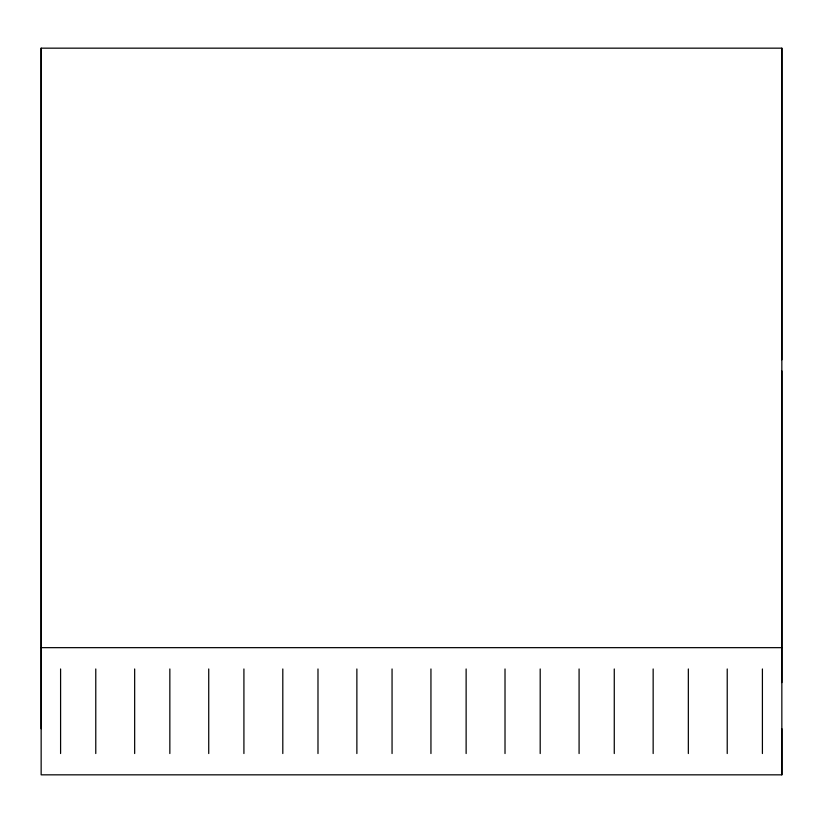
<?xml version="1.0" encoding="UTF-8"?>
<svg xmlns="http://www.w3.org/2000/svg" width="823" height="823" viewBox="0 0 823 823"><rect width="100%" height="100%" fill="white"/><g stroke="black" fill="none" stroke-linecap="round" stroke-linejoin="round"><path stroke-width="1.23" d="M41.15 728.725L41.15 48.166L781.85 48.166L781.85 774.834L41.15 774.834L41.15 48.166M781.85 774.834L781.85 728.725M781.85 682.606L781.85 370.967M781.85 359.795L781.85 48.166M41.15 647.66L781.85 647.66M762.407 668.965L762.407 753.539M727.223 668.965L727.223 753.539M688.337 668.965L688.337 753.539M653.153 668.965L653.153 753.539M614.267 668.965L614.267 753.539M579.083 668.965L579.083 753.539M540.197 668.965L540.197 753.539M505.013 668.965L505.013 753.539M466.127 668.965L466.127 753.539M430.943 668.965L430.943 753.539M392.057 668.965L392.057 753.539M356.873 668.965L356.873 753.539M317.987 668.965L317.987 753.539M282.803 668.965L282.803 753.539M243.917 668.965L243.917 753.539M208.733 668.965L208.733 753.539M169.847 668.965L169.847 753.539M134.663 668.965L134.663 753.539M95.777 668.965L95.777 753.539M60.593 668.965L60.593 753.539"/></g></svg>
